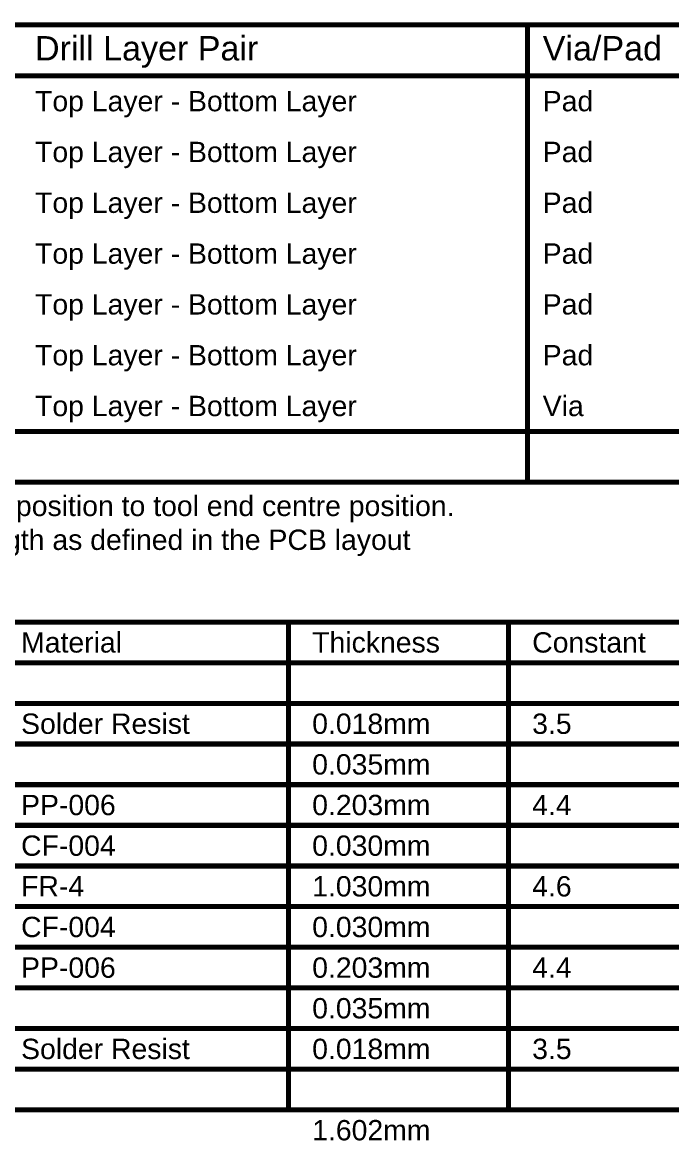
# Model space of a CAD drawing. Header units: inches. Extents: x -6 to 328, y -6 to 90.
# Drawn here: x 83.9 to 132.6, y 5.7 to 89.6 of the extents above; entities that cross this region are included whole.
import ezdxf

# ---------------------------------------------------------------- set-up
doc = ezdxf.new("R2010")
doc.units = ezdxf.units.IN
doc.layers.add('Drill Drawing', color=1, linetype='Continuous')
doc.layers.add('Fabrication', color=76, linetype='Continuous')
doc.styles.add('Arial', font='', dxfattribs={"height": 0.2})
doc.styles.get('Arial').set_extended_font_data('Arial')

msp = doc.modelspace()

# ---------------------------------------------------------------- linework, layer by layer
at = {"layer": 'Drill Drawing'}
for points in [[(-5.708, 89.408, 0.381, 0.381, 0), (327.497, 89.408, 0.381, 0.381, 0)], [(121.79, 55.118, 0.381, 0.381, 0), (121.79, 89.408, 0.381, 0.381, 0)], [(-5.708, 85.598, 0.381, 0.381, 0), (327.497, 85.598, 0.381, 0.381, 0)], [(-5.708, 58.928, 0.381, 0.381, 0), (327.497, 58.928, 0.381, 0.381, 0)], [(-5.708, 55.118, 0.381, 0.381, 0), (327.497, 55.118, 0.381, 0.381, 0)]]:
    msp.add_lwpolyline(points, format="xyseb", dxfattribs=at)
for points in [[(121.695, 89.408, 0.191, 0.191, 1), (121.886, 89.408, 0.191, 0.191, 1)], [(121.695, 55.118, 0.191, 0.191, 1), (121.886, 55.118, 0.191, 0.191, 1)]]:
    msp.add_lwpolyline(points, format="xyseb", close=True, dxfattribs=at)
at = {"layer": 'Fabrication'}
for points in [[(47.993, 44.628, 0.381, 0.381, 0), (163.279, 44.628, 0.381, 0.381, 0)], [(103.859, 8.052, 0.381, 0.381, 0), (103.859, 44.628, 0.381, 0.381, 0)], [(120.364, 8.052, 0.381, 0.381, 0), (120.364, 44.628, 0.381, 0.381, 0)], [(47.993, 41.58, 0.381, 0.381, 0), (163.279, 41.58, 0.381, 0.381, 0)], [(82.021, 38.532, 0.381, 0.381, 0), (103.859, 38.532, 0.381, 0.381, 0)], [(103.859, 38.532, 0.381, 0.381, 0), (120.364, 38.532, 0.381, 0.381, 0)], [(120.364, 38.532, 0.381, 0.381, 0), (134.839, 38.532, 0.381, 0.381, 0)], [(82.021, 35.484, 0.381, 0.381, 0), (103.859, 35.484, 0.381, 0.381, 0)], [(103.859, 35.484, 0.381, 0.381, 0), (120.364, 35.484, 0.381, 0.381, 0)], [(120.364, 35.484, 0.381, 0.381, 0), (134.839, 35.484, 0.381, 0.381, 0)], [(82.021, 32.436, 0.381, 0.381, 0), (103.859, 32.436, 0.381, 0.381, 0)], [(103.859, 32.436, 0.381, 0.381, 0), (120.364, 32.436, 0.381, 0.381, 0)], [(120.364, 32.436, 0.381, 0.381, 0), (134.839, 32.436, 0.381, 0.381, 0)], [(82.021, 29.388, 0.381, 0.381, 0), (103.859, 29.388, 0.381, 0.381, 0)], [(103.859, 29.388, 0.381, 0.381, 0), (120.364, 29.388, 0.381, 0.381, 0)], [(120.364, 29.388, 0.381, 0.381, 0), (134.839, 29.388, 0.381, 0.381, 0)], [(82.021, 26.34, 0.381, 0.381, 0), (103.859, 26.34, 0.381, 0.381, 0)], [(103.859, 26.34, 0.381, 0.381, 0), (120.364, 26.34, 0.381, 0.381, 0)], [(120.364, 26.34, 0.381, 0.381, 0), (134.839, 26.34, 0.381, 0.381, 0)], [(82.021, 23.292, 0.381, 0.381, 0), (103.859, 23.292, 0.381, 0.381, 0)], [(103.859, 23.292, 0.381, 0.381, 0), (120.364, 23.292, 0.381, 0.381, 0)], [(120.364, 23.292, 0.381, 0.381, 0), (134.839, 23.292, 0.381, 0.381, 0)], [(82.021, 20.244, 0.381, 0.381, 0), (103.859, 20.244, 0.381, 0.381, 0)], [(103.859, 20.244, 0.381, 0.381, 0), (120.364, 20.244, 0.381, 0.381, 0)], [(120.364, 20.244, 0.381, 0.381, 0), (134.839, 20.244, 0.381, 0.381, 0)], [(82.021, 17.196, 0.381, 0.381, 0), (103.859, 17.196, 0.381, 0.381, 0)], [(103.859, 17.196, 0.381, 0.381, 0), (120.364, 17.196, 0.381, 0.381, 0)], [(120.364, 17.196, 0.381, 0.381, 0), (134.839, 17.196, 0.381, 0.381, 0)], [(82.021, 14.148, 0.381, 0.381, 0), (103.859, 14.148, 0.381, 0.381, 0)], [(103.859, 14.148, 0.381, 0.381, 0), (120.364, 14.148, 0.381, 0.381, 0)], [(120.364, 14.148, 0.381, 0.381, 0), (134.839, 14.148, 0.381, 0.381, 0)], [(82.021, 11.1, 0.381, 0.381, 0), (103.859, 11.1, 0.381, 0.381, 0)], [(103.859, 11.1, 0.381, 0.381, 0), (120.364, 11.1, 0.381, 0.381, 0)], [(120.364, 11.1, 0.381, 0.381, 0), (134.839, 11.1, 0.381, 0.381, 0)], [(82.021, 8.052, 0.381, 0.381, 0), (103.859, 8.052, 0.381, 0.381, 0)], [(103.859, 8.052, 0.381, 0.381, 0), (120.364, 8.052, 0.381, 0.381, 0)], [(120.364, 8.052, 0.381, 0.381, 0), (134.839, 8.052, 0.381, 0.381, 0)]]:
    msp.add_lwpolyline(points, format="xyseb", dxfattribs=at)
for points in [[(103.763, 44.628, 0.191, 0.191, 1), (103.954, 44.628, 0.191, 0.191, 1)], [(120.269, 44.628, 0.191, 0.191, 1), (120.46, 44.628, 0.191, 0.191, 1)], [(103.763, 38.532, 0.191, 0.191, 1), (103.954, 38.532, 0.191, 0.191, 1)], [(103.763, 38.532, 0.191, 0.191, 1), (103.954, 38.532, 0.191, 0.191, 1)], [(120.269, 38.532, 0.191, 0.191, 1), (120.46, 38.532, 0.191, 0.191, 1)], [(120.269, 38.532, 0.191, 0.191, 1), (120.46, 38.532, 0.191, 0.191, 1)], [(103.763, 35.484, 0.191, 0.191, 1), (103.954, 35.484, 0.191, 0.191, 1)], [(103.763, 35.484, 0.191, 0.191, 1), (103.954, 35.484, 0.191, 0.191, 1)], [(120.269, 35.484, 0.191, 0.191, 1), (120.46, 35.484, 0.191, 0.191, 1)], [(120.269, 35.484, 0.191, 0.191, 1), (120.46, 35.484, 0.191, 0.191, 1)], [(103.763, 32.436, 0.191, 0.191, 1), (103.954, 32.436, 0.191, 0.191, 1)], [(103.763, 32.436, 0.191, 0.191, 1), (103.954, 32.436, 0.191, 0.191, 1)], [(120.269, 32.436, 0.191, 0.191, 1), (120.46, 32.436, 0.191, 0.191, 1)], [(120.269, 32.436, 0.191, 0.191, 1), (120.46, 32.436, 0.191, 0.191, 1)], [(103.763, 29.388, 0.191, 0.191, 1), (103.954, 29.388, 0.191, 0.191, 1)], [(103.763, 29.388, 0.191, 0.191, 1), (103.954, 29.388, 0.191, 0.191, 1)], [(120.269, 29.388, 0.191, 0.191, 1), (120.46, 29.388, 0.191, 0.191, 1)], [(120.269, 29.388, 0.191, 0.191, 1), (120.46, 29.388, 0.191, 0.191, 1)], [(103.763, 26.34, 0.191, 0.191, 1), (103.954, 26.34, 0.191, 0.191, 1)], [(103.763, 26.34, 0.191, 0.191, 1), (103.954, 26.34, 0.191, 0.191, 1)], [(120.269, 26.34, 0.191, 0.191, 1), (120.46, 26.34, 0.191, 0.191, 1)], [(120.269, 26.34, 0.191, 0.191, 1), (120.46, 26.34, 0.191, 0.191, 1)], [(103.763, 23.292, 0.191, 0.191, 1), (103.954, 23.292, 0.191, 0.191, 1)], [(103.763, 23.292, 0.191, 0.191, 1), (103.954, 23.292, 0.191, 0.191, 1)], [(120.269, 23.292, 0.191, 0.191, 1), (120.46, 23.292, 0.191, 0.191, 1)], [(120.269, 23.292, 0.191, 0.191, 1), (120.46, 23.292, 0.191, 0.191, 1)], [(103.763, 20.244, 0.191, 0.191, 1), (103.954, 20.244, 0.191, 0.191, 1)], [(103.763, 20.244, 0.191, 0.191, 1), (103.954, 20.244, 0.191, 0.191, 1)], [(120.269, 20.244, 0.191, 0.191, 1), (120.46, 20.244, 0.191, 0.191, 1)], [(120.269, 20.244, 0.191, 0.191, 1), (120.46, 20.244, 0.191, 0.191, 1)], [(103.763, 17.196, 0.191, 0.191, 1), (103.954, 17.196, 0.191, 0.191, 1)], [(103.763, 17.196, 0.191, 0.191, 1), (103.954, 17.196, 0.191, 0.191, 1)], [(120.269, 17.196, 0.191, 0.191, 1), (120.46, 17.196, 0.191, 0.191, 1)], [(120.269, 17.196, 0.191, 0.191, 1), (120.46, 17.196, 0.191, 0.191, 1)], [(103.763, 14.148, 0.191, 0.191, 1), (103.954, 14.148, 0.191, 0.191, 1)], [(103.763, 14.148, 0.191, 0.191, 1), (103.954, 14.148, 0.191, 0.191, 1)], [(120.269, 14.148, 0.191, 0.191, 1), (120.46, 14.148, 0.191, 0.191, 1)], [(120.269, 14.148, 0.191, 0.191, 1), (120.46, 14.148, 0.191, 0.191, 1)], [(103.763, 11.1, 0.191, 0.191, 1), (103.954, 11.1, 0.191, 0.191, 1)], [(103.763, 11.1, 0.191, 0.191, 1), (103.954, 11.1, 0.191, 0.191, 1)], [(120.269, 11.1, 0.191, 0.191, 1), (120.46, 11.1, 0.191, 0.191, 1)], [(120.269, 11.1, 0.191, 0.191, 1), (120.46, 11.1, 0.191, 0.191, 1)], [(103.763, 8.052, 0.191, 0.191, 1), (103.954, 8.052, 0.191, 0.191, 1)], [(103.763, 8.052, 0.191, 0.191, 1), (103.954, 8.052, 0.191, 0.191, 1)], [(103.763, 8.052, 0.191, 0.191, 1), (103.954, 8.052, 0.191, 0.191, 1)], [(120.269, 8.052, 0.191, 0.191, 1), (120.46, 8.052, 0.191, 0.191, 1)], [(120.269, 8.052, 0.191, 0.191, 1), (120.46, 8.052, 0.191, 0.191, 1)], [(120.269, 8.052, 0.191, 0.191, 1), (120.46, 8.052, 0.191, 0.191, 1)]]:
    msp.add_lwpolyline(points, format="xyseb", close=True, dxfattribs=at)

# ---------------------------------------------------------------- texts
at = {"layer": 'Drill Drawing', "style": 'Arial'}
for s, height, p in [('Drill Layer Pair', 1.8288, (84.845, 86.741)), ('Via/Pad', 1.8288, (122.933, 86.741)), ('Top Layer - Bottom Layer', 1.524, (84.845, 82.931)), ('Pad', 1.524, (122.933, 82.931)), ('Top Layer - Bottom Layer', 1.524, (84.845, 79.121)), ('Pad', 1.524, (122.933, 79.121)), ('Top Layer - Bottom Layer', 1.524, (84.845, 75.311)), ('Pad', 1.524, (122.933, 75.311)), ('Top Layer - Bottom Layer', 1.524, (84.845, 71.501)), ('Pad', 1.524, (122.933, 71.501)), ('Top Layer - Bottom Layer', 1.524, (84.845, 67.691)), ('Pad', 1.524, (122.933, 67.691)), ('Pad', 1.524, (122.933, 63.881)), ('Top Layer - Bottom Layer', 1.524, (84.845, 63.881)), ('Top Layer - Bottom Layer', 1.524, (84.845, 60.071)), ('Via', 1.524, (122.933, 60.071)), ('= Calculated from tool start centre position to tool end centre position.', 1.524, (50.816, 52.579)), (' = Routed Path Length + Tool Size = Slot length as defined in the PCB layout', 1.524, (40.405, 50.039))]:
    msp.add_text(s, height=height, dxfattribs=at).set_placement(p)
at = {"layer": 'Fabrication', "style": 'Arial'}
for s, p in [('Material', (83.799, 42.342)), ('Thickness', (105.637, 42.342)), ('Constant', (122.142, 42.342)), ('Solder Resist', (83.799, 36.246)), ('0.018mm', (105.637, 36.246)), ('3.5', (122.142, 36.246)), ('0.035mm', (105.637, 33.198)), ('PP-006', (83.799, 30.15)), ('0.203mm', (105.637, 30.15)), ('4.4', (122.142, 30.15)), ('CF-004', (83.799, 27.102)), ('0.030mm', (105.637, 27.102)), ('FR-4', (83.799, 24.054)), ('1.030mm', (105.637, 24.054)), ('4.6', (122.142, 24.054)), ('CF-004', (83.799, 21.006)), ('0.030mm', (105.637, 21.006)), ('PP-006', (83.799, 17.958)), ('0.203mm', (105.637, 17.958)), ('4.4', (122.142, 17.958)), ('0.035mm', (105.637, 14.91)), ('Solder Resist', (83.799, 11.862)), ('0.018mm', (105.637, 11.862)), ('3.5', (122.142, 11.862)), ('1.602mm', (105.637, 5.766))]:
    msp.add_text(s, height=1.524, dxfattribs=at).set_placement(p)

doc.saveas('drawing.dxf')
